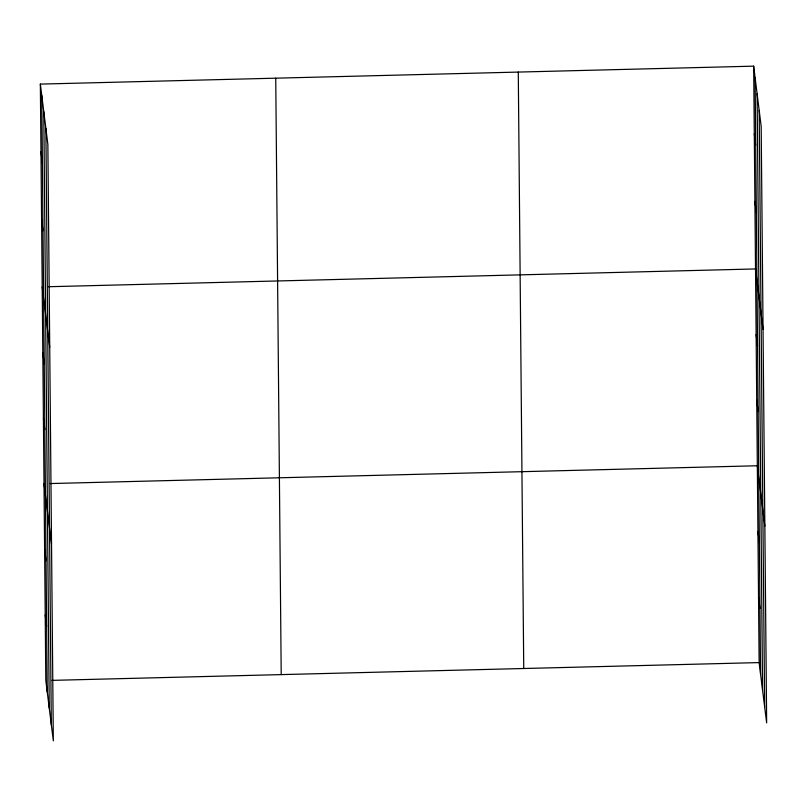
<?xml version="1.0" encoding="UTF-8"?>
<svg xmlns="http://www.w3.org/2000/svg" width="807" height="807" viewBox="0 0 807 807"><rect width="100%" height="100%" fill="white"/><g stroke="black" fill="none" stroke-linecap="round" stroke-linejoin="round"><path stroke-width="1.21" d="M40.35 84.099L47.865 144.413L53.333 740.846L45.817 680.533L40.35 84.099L753.667 66.154L761.183 126.467L766.65 722.901L759.135 662.587L753.667 66.154M48.44 286.727L755.534 268.943L763.039 329.256M50.236 483.554L757.329 465.76L764.844 526.083M52.041 680.372L759.135 662.587M754.293 133.75L755.715 145.189M754.908 201.346L756.341 212.786M756.129 334.542L757.561 345.991M756.734 400.151L758.156 411.6M757.934 531.369L759.357 542.808M758.54 596.978L759.962 608.417M40.965 151.696L42.398 163.135M41.591 219.292L43.013 230.731M42.206 286.888L49.721 347.202M42.811 352.488L44.234 363.937M43.407 418.097L44.839 429.546M44.012 483.706L51.527 544.029M44.617 549.315L46.039 560.754M45.212 614.924L46.635 626.363M759.175 110.337L764.643 706.771M757.107 93.723L762.575 690.156M755.1 77.593L760.557 674.027M518.276 72.075L523.743 668.509M275.742 78.178L281.209 674.612M45.858 128.283L51.315 724.716M43.78 111.669L49.247 708.102M41.772 95.539L47.24 691.972"/></g></svg>
